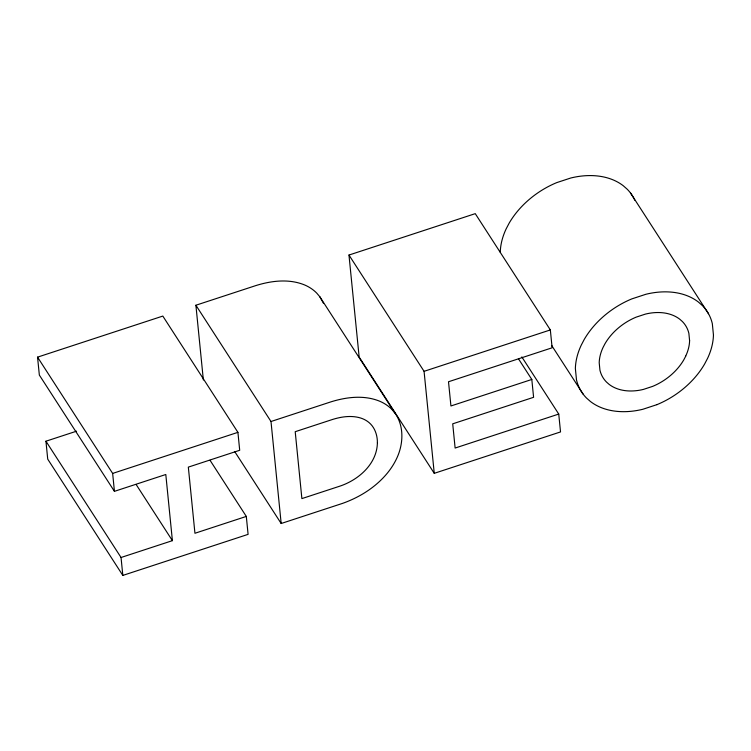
<?xml version="1.0" encoding="UTF-8"?>
<svg xmlns="http://www.w3.org/2000/svg" width="751" height="751" viewBox="0 0 751 751"><rect width="100%" height="100%" fill="white"/><g stroke="black" fill="none" stroke-linecap="round" stroke-linejoin="round"><path stroke-width="1.13" d="M685.757 356.087L683.804 359.823A48.928 34.997 -32.9 0 1 652.619 386.389L643.4 389.412A48.928 34.997 -32.9 0 1 609.061 384.324L606.508 382.071A47.698 34.124 -32.9 0 1 599.936 370.177L599.204 362.752A47.764 34.161 -32.9 0 1 603.053 347.441L605.006 343.705A48.909 34.987 -32.9 0 1 636.191 317.129L645.4 314.106A48.918 34.987 -32.9 0 1 679.749 319.203L682.302 321.456A47.754 34.161 -32.9 0 1 688.874 333.36L689.606 340.785M656.947 404.648L642.875 409.267A74.706 53.434 -32.9 0 1 590.427 401.494L586.522 398.049A72.875 52.129 -32.9 0 1 576.496 379.893L575.369 368.544A72.922 52.157 -32.9 0 1 581.246 345.16L584.231 339.452A74.696 53.424 -32.9 0 1 631.854 298.879L645.935 294.261A74.706 53.443 -32.9 0 1 698.392 302.033L702.288 305.479A72.903 52.148 -32.9 0 1 712.323 323.643L713.45 334.993A72.866 52.119 -32.9 0 1 707.564 358.368L704.579 364.075A74.715 53.443 -32.9 0 1 656.947 404.648M45.942 441.212L121.042 557.495L172.401 540.654L165.802 474.501L114.434 491.342L39.343 375.068L37.55 357.147L162.817 316.077L237.917 432.351L239.7 450.281L188.332 467.122L194.941 533.266L246.309 516.425L248.093 534.355L122.826 575.416L47.726 459.143L45.942 441.212L76.546 431.187M203.361 379.987L195.898 305.235L255.884 285.568C271.571 280.677 289.191 278.565 304.756 285.014A64.464 46.111 -32.9 0 1 316.772 293.153L319.823 296.758L394.913 413.031C404.282 426.08 403.437 443.963 396.875 458.035A63.863 45.68 -32.9 0 1 387.394 473.083C375.707 487.277 359.616 497.35 342.381 503.442L281.174 523.503L234.716 451.576M348.971 255.049L475.252 213.65L550.342 329.933L552.126 347.788L448.507 381.752L450.929 405.972L531.811 379.462L533.595 397.307L452.712 423.827L455.125 448.047L558.744 414.073L560.528 431.928L434.256 473.327L359.156 357.044L348.971 255.049L424.071 371.323L434.256 473.327M37.55 357.147L112.65 473.421L237.917 432.351M195.898 305.235L270.998 421.508L330.984 401.841C346.671 396.96 364.291 394.838 379.856 401.287A64.464 46.111 -32.9 0 1 391.872 409.426L394.913 413.031M424.071 371.323L550.342 329.933M630.577 193.101L708.493 313.721M551.675 345.469L583.142 394.153M521.832 356.922L558.744 414.073M518.443 358.762L531.811 379.462M210.027 460.26L246.309 516.425M136.128 484.489L172.401 540.654M319.823 296.758L323.55 303.432M270.998 421.508L281.174 523.503M112.65 473.421L114.434 491.342M121.042 557.495L122.826 575.416M500.269 252.27A72.922 52.157 -32.9 0 1 506.146 228.886L509.14 223.178A74.696 53.424 -32.9 0 1 556.763 182.606L570.835 177.987A74.706 53.443 -32.9 0 1 623.292 185.76L627.198 189.205A72.903 52.148 -32.9 0 1 634.811 200.254M689.596 340.682A47.754 34.161 -32.9 0 1 685.738 356.002M377.396 442.799C376.964 463.902 358.659 479.87 339.865 486.15L301.883 498.598L295.209 431.703L332.834 419.368C341.752 416.636 351.524 415.237 360.611 418.007A39.794 28.463 -32.9 0 1 368.91 422.456C374.871 427.366 377.471 435.261 377.396 442.799"/></g></svg>
